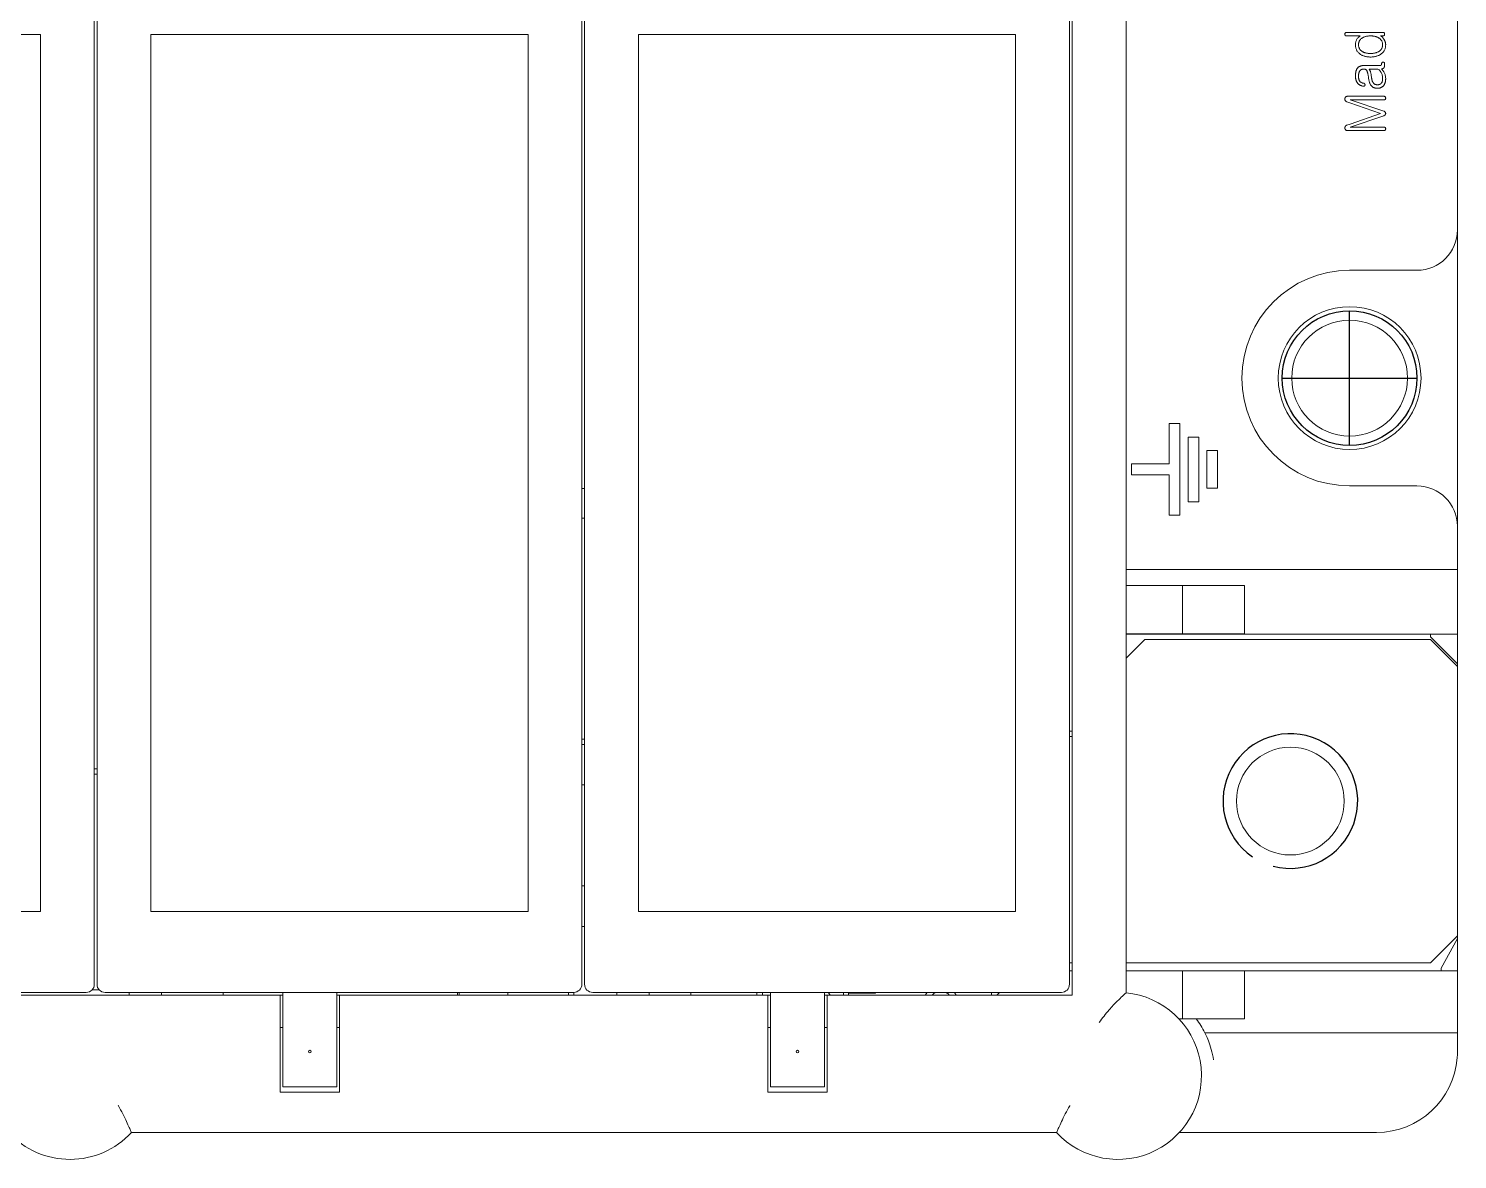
# Model space of a CAD drawing. Header units: millimetres. Extents: x 60229 to 91621, y 21923 to 36546.
# Drawn here: x 69907.7 to 69960.7, y 30002.1 to 30044.1 of the extents above; entities that cross this region are included whole.
import ezdxf

# ---------------------------------------------------------------- set-up
doc = ezdxf.new("R2010")
doc.units = ezdxf.units.MM

# ---------------------------------------------------------------- blocks, each defined once
blk = doc.blocks.new('PS2-40S3P40G-DM')
at = {"color": 7, "linetype": 'Continuous', "lineweight": 0}
for p, q in [((108.155, 43.592), (108.155, 24.092)), ((93.855, 41.492), (93.855, -4.308)), ((95.855, 41.407), (95.855, -4.222)), ((57.555, 40.392), (57.555, -3.208)), ((57.655, -3.208), (57.655, 40.392)), ((75.655, 40.392), (75.655, -3.208)), ((75.755, -3.208), (75.755, 40.392)), ((93.755, 40.392), (93.755, -3.208)), ((55.555, 31.342), (41.555, 31.342)), ((55.555, -1.208), (55.555, 31.342)), ((73.655, 31.342), (59.655, 31.342)), ((59.655, 31.342), (59.655, -1.208)), ((73.655, -1.208), (73.655, 31.342)), ((91.755, 31.342), (77.755, 31.342)), ((77.755, 31.342), (77.755, -1.208)), ((91.755, -1.208), (91.755, 31.342)), ((105.393, 31.424), (104.043, 31.424)), ((104.04, 31.293), (104.551, 31.293)), ((105.307, 31.293), (105.392, 31.293)), ((105.274, 30.191), (104.661, 30.191)), ((104.879, 30.06), (105.208, 30.06)), ((104.051, 28.848), (104.167, 28.807)), ((105.43, 29.05), (104.073, 29.05)), ((104.167, 28.807), (105.306, 28.413)), ((105.42, 28.502), (104.178, 28.919)), ((104.178, 28.919), (105.43, 28.919)), ((105.306, 28.413), (104.173, 28.022)), ((104.178, 27.91), (105.42, 28.327)), ((104.173, 28.022), (104.047, 27.978)), ((104.075, 27.779), (105.43, 27.779)), ((105.43, 27.91), (104.178, 27.91)), ((108.155, 24.092), (108.155, 13.092)), ((106.655, 22.592), (104.155, 22.592)), ((97.855, 16.904), (97.455, 16.904)), ((97.455, 16.904), (97.455, 15.404)), ((97.855, 13.504), (97.855, 16.904)), ((98.555, 16.404), (98.155, 16.404)), ((98.155, 16.404), (98.155, 14.004)), ((98.555, 14.004), (98.555, 16.404)), ((97.455, 15.404), (96.055, 15.404)), ((96.055, 15.404), (96.055, 15.004)), ((99.255, 15.904), (98.855, 15.904)), ((98.855, 15.904), (98.855, 14.504)), ((99.255, 14.504), (99.255, 15.904)), ((96.055, 15.004), (97.455, 15.004)), ((97.455, 15.004), (97.455, 13.504)), ((75.755, 14.492), (75.655, 14.492)), ((98.855, 14.504), (99.255, 14.504)), ((104.155, 14.592), (106.655, 14.592)), ((98.155, 14.004), (98.555, 14.004)), ((75.655, 13.392), (75.755, 13.392)), ((97.455, 13.504), (97.855, 13.504)), ((108.155, 13.092), (108.155, 12.492)), ((107.155, 11.492), (95.855, 11.492)), ((107.155, 11.492), (108.155, 11.492)), ((108.155, 11.492), (108.155, 9.092)), ((95.855, 10.896), (97.955, 10.896)), ((97.955, 10.896), (97.955, 9.096)), ((97.955, 10.896), (98.155, 10.896)), ((98.155, 10.896), (99.255, 10.896)), ((99.255, 10.896), (100.255, 10.896)), ((100.255, 10.896), (100.255, 9.096)), ((97.955, 9.096), (95.855, 9.096)), ((107.155, 9.092), (95.855, 9.092)), ((98.155, 9.096), (97.955, 9.096)), ((99.255, 9.096), (98.155, 9.096)), ((100.255, 9.096), (99.255, 9.096)), ((108.155, 9.092), (107.155, 9.092)), ((107.155, 9.092), (107.155, 8.992)), ((108.155, 7.992), (108.155, 9.092)), ((96.555, 8.892), (95.855, 8.192)), ((107.155, 8.892), (96.555, 8.892)), ((107.155, 8.992), (108.155, 7.992)), ((108.155, 7.892), (107.155, 8.892)), ((108.155, 7.892), (108.155, 7.992)), ((108.155, -2.108), (108.155, 7.892)), ((93.855, 5.492), (93.755, 5.492)), ((75.755, 5.192), (75.655, 5.192)), ((75.655, 4.992), (75.755, 4.992)), ((93.755, 5.292), (93.855, 5.292)), ((57.655, 4.092), (57.555, 4.092)), ((57.555, 3.892), (57.655, 3.892)), ((75.755, 3.492), (75.655, 3.492)), ((75.655, -0.258), (75.755, -0.258)), ((41.555, -1.208), (55.555, -1.208)), ((59.655, -1.208), (73.655, -1.208)), ((77.755, -1.208), (91.755, -1.208)), ((75.655, -1.758), (75.755, -1.758)), ((107.155, -3.108), (108.155, -2.108)), ((108.155, -2.208), (108.155, -2.108)), ((107.555, -3.308), (108.155, -2.208)), ((108.155, -3.408), (108.155, -2.208)), ((93.855, -3.108), (93.755, -3.108)), ((95.855, -3.108), (107.155, -3.108)), ((57.555, -3.208), (57.555, -3.908)), ((57.655, -3.908), (57.655, -3.208)), ((75.655, -3.208), (75.655, -3.908)), ((75.755, -3.908), (75.755, -3.208)), ((93.755, -3.208), (93.755, -3.908)), ((93.755, -3.408), (93.855, -3.408)), ((95.855, -3.404), (97.955, -3.404)), ((97.955, -3.404), (97.955, -5.184)), ((97.955, -3.404), (98.155, -3.404)), ((98.155, -3.404), (99.255, -3.404)), ((99.255, -3.404), (100.255, -3.404)), ((100.255, -3.404), (100.255, -5.184)), ((100.255, -3.408), (107.155, -3.408)), ((107.155, -3.408), (108.155, -3.408)), ((107.555, -3.408), (107.555, -3.308)), ((108.155, -3.408), (108.155, -5.708)), ((57.255, -4.208), (39.855, -4.208)), ((57.732, -4.108), (57.479, -4.108)), ((75.355, -4.208), (57.955, -4.208)), ((58.855, -4.308), (58.855, -4.208)), ((60.055, -4.308), (60.055, -4.208)), ((62.335, -4.308), (62.335, -4.208)), ((64.555, -7.708), (64.555, -4.208)), ((66.555, -7.708), (66.555, -4.208)), ((71.035, -4.308), (71.035, -4.208)), ((71.105, -4.208), (71.105, -4.308)), ((72.905, -4.208), (72.905, -4.308)), ((75.155, -4.208), (75.155, -4.308)), ((75.355, -4.308), (75.355, -4.208)), ((93.455, -4.208), (76.055, -4.208)), ((76.955, -4.208), (76.955, -4.308)), ((78.155, -4.308), (78.155, -4.208)), ((79.705, -4.308), (79.705, -4.208)), ((82.155, -4.208), (82.155, -4.308)), ((82.355, -4.208), (82.355, -4.308)), ((82.655, -7.708), (82.655, -4.208)), ((84.655, -7.708), (84.655, -4.208)), ((85.364, -4.308), (85.364, -4.208)), ((85.554, -4.233), (85.554, -4.308)), ((86.558, -4.233), (85.554, -4.233)), ((86.558, -4.208), (86.558, -4.233)), ((88.402, -4.308), (88.476, -4.208)), ((89.492, -4.208), (89.55, -4.308)), ((90.855, -4.308), (90.855, -4.208)), ((91.155, -4.208), (91.055, -4.308)), ((64.455, -4.308), (48.555, -4.308)), ((64.455, -7.908), (64.455, -4.308)), ((64.455, -4.308), (64.555, -4.308)), ((66.555, -4.308), (66.655, -4.308)), ((66.655, -4.308), (66.655, -7.908)), ((82.555, -4.308), (66.655, -4.308)), ((82.555, -7.908), (82.555, -4.308)), ((82.555, -4.308), (82.655, -4.308)), ((84.655, -4.308), (84.755, -4.308)), ((93.855, -4.308), (84.755, -4.308)), ((84.755, -4.308), (84.755, -7.908)), ((97.955, -5.184), (97.814, -5.184)), ((98.155, -5.184), (97.955, -5.184)), ((99.255, -5.184), (98.155, -5.184)), ((100.255, -5.184), (99.255, -5.184)), ((64.455, -5.508), (64.555, -5.508)), ((66.555, -5.508), (66.655, -5.508)), ((82.555, -5.508), (82.655, -5.508)), ((84.655, -5.508), (84.755, -5.508)), ((98.78, -5.708), (107.155, -5.708)), ((108.155, -5.708), (107.155, -5.708)), ((66.655, -7.908), (64.455, -7.908)), ((66.555, -7.708), (64.555, -7.708)), ((84.755, -7.908), (82.555, -7.908)), ((84.655, -7.708), (82.655, -7.708)), ((93.275, -9.408), (58.936, -9.408)), ((105.155, -9.408), (97.836, -9.408))]:
    blk.add_line(p, q, dxfattribs=at)
at = {"color": 1, "lineweight": -3}
for p, q in [((104.155, 16.092), (104.155, 21.092)), ((101.655, 18.592), (106.655, 18.592))]:
    blk.add_line(p, q, dxfattribs=at)
at = {"color": 7, "linetype": 'Continuous', "lineweight": 0}
for centre, radius in [((104.155, 18.592), 2.65), ((104.155, 18.592), 2.15), ((101.955, 2.892), 2), ((65.555, -6.408), 0.05), ((83.655, -6.408), 0.05)]:
    blk.add_circle(centre, radius, dxfattribs=at)
at = {"color": 1, "lineweight": -3}
blk.add_circle((104.155, 18.592), 2.5, dxfattribs=at)
at = {"color": 7, "linetype": 'Continuous', "lineweight": 0}
for centre, radius, start, end in [((106.655, 24.092), 1.5, 270, 0), ((104.155, 18.592), 4, 90, 270), ((106.655, 13.092), 1.5, 0, 90), ((57.255, -3.908), 0.3, 270, 0), ((57.955, -3.908), 0.3, 180, 270), ((75.355, -3.908), 0.3, 270, 0), ((76.055, -3.908), 0.3, 180, 270), ((95.555, -7.308), 3.1, 222.6423, 84.4466), ((93.455, -3.908), 0.3, 270, 0), ((95.555, -7.308), 3.6, 26.3878, 36.148), ((105.155, -6.408), 3, 270, 355.6988), ((109.144, -6.708), 1, 171.1935, 175.8175), ((56.655, -7.308), 3.1, 222.6423, 317.3577)]:
    blk.add_arc(centre, radius, start, end, dxfattribs=at)
at = {"color": 4, "lineweight": -3}
blk.add_arc((101.955, 2.892), 2.5, 255.084, 235.6901, dxfattribs=at)
at = {"color": 7, "linetype": 'Continuous', "lineweight": 0}
for points, knots in [([(103.994, 31.403), (103.99, 31.397), (103.98, 31.383), (103.979, 31.367), (103.979, 31.359)], [0, 0, 0, 0, 0.492662, 1, 1, 1, 1]), ([(103.994, 31.403), (103.99, 31.397), (103.98, 31.383), (103.979, 31.367), (103.979, 31.359)], [0, 0, 0, 0, 0.492662, 1, 1, 1, 1]), ([(103.979, 31.359), (103.979, 31.35), (103.98, 31.334), (103.989, 31.319), (103.992, 31.312)], [0, 0, 0, 0, 0.523134, 1, 1, 1, 1]), ([(103.979, 31.359), (103.979, 31.35), (103.98, 31.334), (103.989, 31.319), (103.992, 31.312)], [0, 0, 0, 0, 0.523134, 1, 1, 1, 1]), ([(103.992, 31.312), (103.996, 31.31), (104.002, 31.304), (104.013, 31.298), (104.026, 31.294), (104.035, 31.294), (104.04, 31.293)], [0, 0, 0, 0, 0.242398, 0.485571, 0.730224, 1, 1, 1, 1]), ([(103.992, 31.312), (103.996, 31.31), (104.002, 31.304), (104.013, 31.298), (104.026, 31.294), (104.035, 31.294), (104.04, 31.293)], [0, 0, 0, 0, 0.242398, 0.485571, 0.730224, 1, 1, 1, 1]), ([(104.043, 31.424), (104.038, 31.424), (104.028, 31.424), (104.015, 31.419), (104.003, 31.413), (103.997, 31.407), (103.994, 31.403)], [0, 0, 0, 0, 0.2720015, 0.5175079, 0.7555899, 1, 1, 1, 1]), ([(104.043, 31.424), (104.038, 31.424), (104.028, 31.424), (104.015, 31.419), (104.003, 31.413), (103.997, 31.407), (103.994, 31.403)], [0, 0, 0, 0, 0.2720015, 0.5175079, 0.7555899, 1, 1, 1, 1]), ([(105.392, 31.293), (105.397, 31.294), (105.405, 31.294), (105.418, 31.298), (105.428, 31.304), (105.435, 31.31), (105.438, 31.312)], [0, 0, 0, 0, 0.261363, 0.50851, 0.749624, 1, 1, 1, 1]), ([(105.392, 31.293), (105.397, 31.294), (105.405, 31.294), (105.418, 31.298), (105.428, 31.304), (105.435, 31.31), (105.438, 31.312)], [0, 0, 0, 0, 0.261363, 0.50851, 0.749624, 1, 1, 1, 1]), ([(105.442, 31.401), (105.439, 31.404), (105.433, 31.411), (105.421, 31.418), (105.408, 31.422), (105.398, 31.424), (105.393, 31.424)], [0, 0, 0, 0, 0.243237, 0.481061, 0.732059, 1, 1, 1, 1]), ([(105.442, 31.401), (105.439, 31.404), (105.433, 31.411), (105.421, 31.418), (105.408, 31.422), (105.398, 31.424), (105.393, 31.424)], [0, 0, 0, 0, 0.243237, 0.481061, 0.732059, 1, 1, 1, 1]), ([(105.438, 31.312), (105.442, 31.319), (105.452, 31.333), (105.454, 31.349), (105.455, 31.357)], [0, 0, 0, 0, 0.497869, 1, 1, 1, 1]), ([(105.438, 31.312), (105.442, 31.319), (105.452, 31.333), (105.454, 31.349), (105.455, 31.357)], [0, 0, 0, 0, 0.497869, 1, 1, 1, 1]), ([(105.455, 31.357), (105.455, 31.361), (105.455, 31.37), (105.452, 31.381), (105.448, 31.392), (105.444, 31.398), (105.442, 31.401)], [0, 0, 0, 0, 0.278103, 0.530925, 0.76911, 1, 1, 1, 1]), ([(105.455, 31.357), (105.455, 31.361), (105.455, 31.37), (105.452, 31.381), (105.448, 31.392), (105.444, 31.398), (105.442, 31.401)], [0, 0, 0, 0, 0.278103, 0.530925, 0.76911, 1, 1, 1, 1]), ([(104.415, 31.151), (104.408, 31.138), (104.394, 31.109), (104.381, 31.063), (104.373, 31.013), (104.372, 30.979), (104.371, 30.961)], [0, 0, 0, 0, 0.234268, 0.477274, 0.731283, 1, 1, 1, 1]), ([(104.415, 31.151), (104.408, 31.138), (104.394, 31.109), (104.381, 31.063), (104.373, 31.013), (104.372, 30.979), (104.371, 30.961)], [0, 0, 0, 0, 0.234268, 0.477274, 0.731283, 1, 1, 1, 1]), ([(104.371, 30.961), (104.372, 30.943), (104.373, 30.908), (104.381, 30.857), (104.394, 30.809), (104.414, 30.765), (104.438, 30.723), (104.468, 30.684), (104.504, 30.649), (104.531, 30.628), (104.545, 30.618)], [0, 0, 0, 0, 0.134189, 0.261845, 0.385215, 0.505633, 0.625811, 0.746748, 0.870881, 1, 1, 1, 1]), ([(104.371, 30.961), (104.372, 30.943), (104.373, 30.908), (104.381, 30.857), (104.394, 30.809), (104.414, 30.765), (104.438, 30.723), (104.468, 30.684), (104.504, 30.649), (104.531, 30.628), (104.545, 30.618)], [0, 0, 0, 0, 0.134189, 0.261845, 0.385215, 0.505633, 0.625811, 0.746748, 0.870881, 1, 1, 1, 1]), ([(104.551, 31.293), (104.536, 31.283), (104.508, 31.264), (104.47, 31.229), (104.439, 31.192), (104.423, 31.165), (104.415, 31.151)], [0, 0, 0, 0, 0.2684, 0.521185, 0.7643, 1, 1, 1, 1]), ([(104.551, 31.293), (104.536, 31.283), (104.508, 31.264), (104.47, 31.229), (104.439, 31.192), (104.423, 31.165), (104.415, 31.151)], [0, 0, 0, 0, 0.2684, 0.521185, 0.7643, 1, 1, 1, 1]), ([(104.483, 30.966), (104.484, 30.979), (104.484, 31.004), (104.491, 31.041), (104.502, 31.076), (104.517, 31.108), (104.537, 31.138), (104.561, 31.166), (104.59, 31.192), (104.611, 31.206), (104.622, 31.214)], [0, 0, 0, 0, 0.12989, 0.254781, 0.375362, 0.49492, 0.614838, 0.737514, 0.865551, 1, 1, 1, 1]), ([(104.483, 30.966), (104.484, 30.979), (104.484, 31.004), (104.491, 31.041), (104.502, 31.076), (104.517, 31.108), (104.537, 31.138), (104.561, 31.166), (104.59, 31.192), (104.611, 31.206), (104.622, 31.214)], [0, 0, 0, 0, 0.12989, 0.254781, 0.375362, 0.49492, 0.614838, 0.737514, 0.865551, 1, 1, 1, 1]), ([(104.622, 30.717), (104.611, 30.724), (104.59, 30.739), (104.561, 30.765), (104.537, 30.793), (104.517, 30.823), (104.502, 30.856), (104.491, 30.891), (104.484, 30.928), (104.484, 30.953), (104.483, 30.966)], [0, 0, 0, 0, 0.133616, 0.261513, 0.383429, 0.503421, 0.623122, 0.743887, 0.868965, 1, 1, 1, 1]), ([(104.622, 30.717), (104.611, 30.724), (104.59, 30.739), (104.561, 30.765), (104.537, 30.793), (104.517, 30.823), (104.502, 30.856), (104.491, 30.891), (104.484, 30.928), (104.484, 30.953), (104.483, 30.966)], [0, 0, 0, 0, 0.133616, 0.261513, 0.383429, 0.503421, 0.623122, 0.743887, 0.868965, 1, 1, 1, 1]), ([(104.622, 31.214), (104.633, 31.22), (104.654, 31.233), (104.688, 31.249), (104.724, 31.263), (104.762, 31.274), (104.802, 31.283), (104.844, 31.289), (104.888, 31.293), (104.918, 31.293), (104.933, 31.293)], [0, 0, 0, 0, 0.11353, 0.228837, 0.346265, 0.467914, 0.593003, 0.723708, 0.85894, 1, 1, 1, 1]), ([(104.622, 31.214), (104.633, 31.22), (104.654, 31.233), (104.688, 31.249), (104.724, 31.263), (104.762, 31.274), (104.802, 31.283), (104.844, 31.289), (104.888, 31.293), (104.918, 31.293), (104.933, 31.293)], [0, 0, 0, 0, 0.11353, 0.228837, 0.346265, 0.467914, 0.593003, 0.723708, 0.85894, 1, 1, 1, 1]), ([(104.933, 31.293), (104.948, 31.293), (104.978, 31.293), (105.022, 31.289), (105.063, 31.283), (105.103, 31.274), (105.141, 31.263), (105.176, 31.249), (105.21, 31.233), (105.231, 31.22), (105.242, 31.214)], [0, 0, 0, 0, 0.140904, 0.275952, 0.405563, 0.531314, 0.651875, 0.770767, 0.885869, 1, 1, 1, 1]), ([(104.933, 31.293), (104.948, 31.293), (104.978, 31.293), (105.022, 31.289), (105.063, 31.283), (105.103, 31.274), (105.141, 31.263), (105.176, 31.249), (105.21, 31.233), (105.231, 31.22), (105.242, 31.214)], [0, 0, 0, 0, 0.140904, 0.275952, 0.405563, 0.531314, 0.651875, 0.770767, 0.885869, 1, 1, 1, 1]), ([(105.242, 31.214), (105.253, 31.206), (105.274, 31.192), (105.303, 31.166), (105.327, 31.138), (105.347, 31.108), (105.362, 31.076), (105.373, 31.041), (105.38, 31.004), (105.38, 30.979), (105.381, 30.966)], [0, 0, 0, 0, 0.134449, 0.262486, 0.385162, 0.50508, 0.624638, 0.745219, 0.87011, 1, 1, 1, 1]), ([(105.242, 31.214), (105.253, 31.206), (105.274, 31.192), (105.303, 31.166), (105.327, 31.138), (105.347, 31.108), (105.362, 31.076), (105.373, 31.041), (105.38, 31.004), (105.38, 30.979), (105.381, 30.966)], [0, 0, 0, 0, 0.134449, 0.262486, 0.385162, 0.50508, 0.624638, 0.745219, 0.87011, 1, 1, 1, 1]), ([(105.381, 30.966), (105.38, 30.953), (105.38, 30.928), (105.373, 30.891), (105.362, 30.856), (105.347, 30.823), (105.327, 30.793), (105.303, 30.765), (105.274, 30.739), (105.253, 30.724), (105.242, 30.717)], [0, 0, 0, 0, 0.131035, 0.256113, 0.376878, 0.496579, 0.616571, 0.738487, 0.866384, 1, 1, 1, 1]), ([(105.381, 30.966), (105.38, 30.953), (105.38, 30.928), (105.373, 30.891), (105.362, 30.856), (105.347, 30.823), (105.327, 30.793), (105.303, 30.765), (105.274, 30.739), (105.253, 30.724), (105.242, 30.717)], [0, 0, 0, 0, 0.131035, 0.256113, 0.376878, 0.496579, 0.616571, 0.738487, 0.866384, 1, 1, 1, 1]), ([(105.424, 31.17), (105.416, 31.183), (105.4, 31.208), (105.372, 31.242), (105.342, 31.271), (105.319, 31.286), (105.307, 31.293)], [0, 0, 0, 0, 0.266192, 0.518306, 0.761175, 1, 1, 1, 1]), ([(105.424, 31.17), (105.416, 31.183), (105.4, 31.208), (105.372, 31.242), (105.342, 31.271), (105.319, 31.286), (105.307, 31.293)], [0, 0, 0, 0, 0.266192, 0.518306, 0.761175, 1, 1, 1, 1]), ([(105.318, 30.618), (105.332, 30.628), (105.359, 30.649), (105.395, 30.684), (105.425, 30.723), (105.45, 30.765), (105.47, 30.809), (105.483, 30.857), (105.492, 30.908), (105.492, 30.943), (105.493, 30.961)], [0, 0, 0, 0, 0.12986, 0.254635, 0.375644, 0.495449, 0.615781, 0.738967, 0.866227, 1, 1, 1, 1]), ([(105.318, 30.618), (105.332, 30.628), (105.359, 30.649), (105.395, 30.684), (105.425, 30.723), (105.45, 30.765), (105.47, 30.809), (105.483, 30.857), (105.492, 30.908), (105.492, 30.943), (105.493, 30.961)], [0, 0, 0, 0, 0.12986, 0.254635, 0.375644, 0.495449, 0.615781, 0.738967, 0.866227, 1, 1, 1, 1]), ([(105.493, 30.961), (105.493, 30.971), (105.492, 30.99), (105.489, 31.017), (105.484, 31.045), (105.476, 31.071), (105.466, 31.097), (105.454, 31.122), (105.44, 31.147), (105.429, 31.163), (105.424, 31.17)], [0, 0, 0, 0, 0.126595, 0.252598, 0.37484, 0.498251, 0.620806, 0.74622, 0.871247, 1, 1, 1, 1]), ([(105.493, 30.961), (105.493, 30.971), (105.492, 30.99), (105.489, 31.017), (105.484, 31.045), (105.476, 31.071), (105.466, 31.097), (105.454, 31.122), (105.44, 31.147), (105.429, 31.163), (105.424, 31.17)], [0, 0, 0, 0, 0.126595, 0.252598, 0.37484, 0.498251, 0.620806, 0.74622, 0.871247, 1, 1, 1, 1]), ([(104.545, 30.618), (104.558, 30.609), (104.584, 30.591), (104.626, 30.569), (104.671, 30.55), (104.718, 30.535), (104.768, 30.523), (104.821, 30.514), (104.876, 30.509), (104.913, 30.509), (104.932, 30.508)], [0, 0, 0, 0, 0.115584, 0.231766, 0.350381, 0.471104, 0.595884, 0.725388, 0.860081, 1, 1, 1, 1]), ([(104.545, 30.618), (104.558, 30.609), (104.584, 30.591), (104.626, 30.569), (104.671, 30.55), (104.718, 30.535), (104.768, 30.523), (104.821, 30.514), (104.876, 30.509), (104.913, 30.509), (104.932, 30.508)], [0, 0, 0, 0, 0.115584, 0.231766, 0.350381, 0.471104, 0.595884, 0.725388, 0.860081, 1, 1, 1, 1]), ([(104.933, 30.639), (104.918, 30.639), (104.888, 30.64), (104.844, 30.644), (104.802, 30.649), (104.762, 30.658), (104.724, 30.669), (104.688, 30.682), (104.654, 30.698), (104.633, 30.71), (104.622, 30.717)], [0, 0, 0, 0, 0.141375, 0.276909, 0.407781, 0.532959, 0.65488, 0.771935, 0.887117, 1, 1, 1, 1]), ([(104.933, 30.639), (104.918, 30.639), (104.888, 30.64), (104.844, 30.644), (104.802, 30.649), (104.762, 30.658), (104.724, 30.669), (104.688, 30.682), (104.654, 30.698), (104.633, 30.71), (104.622, 30.717)], [0, 0, 0, 0, 0.141375, 0.276909, 0.407781, 0.532959, 0.65488, 0.771935, 0.887117, 1, 1, 1, 1]), ([(104.932, 30.508), (104.951, 30.509), (104.988, 30.509), (105.043, 30.514), (105.095, 30.523), (105.144, 30.535), (105.192, 30.55), (105.236, 30.569), (105.279, 30.591), (105.305, 30.609), (105.318, 30.618)], [0, 0, 0, 0, 0.13988, 0.273797, 0.402514, 0.527898, 0.648523, 0.767713, 0.884457, 1, 1, 1, 1]), ([(104.932, 30.508), (104.951, 30.509), (104.988, 30.509), (105.043, 30.514), (105.095, 30.523), (105.144, 30.535), (105.192, 30.55), (105.236, 30.569), (105.279, 30.591), (105.305, 30.609), (105.318, 30.618)], [0, 0, 0, 0, 0.13988, 0.273797, 0.402514, 0.527898, 0.648523, 0.767713, 0.884457, 1, 1, 1, 1]), ([(105.242, 30.717), (105.231, 30.71), (105.21, 30.698), (105.176, 30.682), (105.14, 30.669), (105.103, 30.658), (105.063, 30.649), (105.021, 30.644), (104.978, 30.64), (104.948, 30.639), (104.933, 30.639)], [0, 0, 0, 0, 0.1134818, 0.2284548, 0.3469807, 0.4678127, 0.5936546, 0.7234277, 0.8587794, 1, 1, 1, 1]), ([(105.242, 30.717), (105.231, 30.71), (105.21, 30.698), (105.176, 30.682), (105.14, 30.669), (105.103, 30.658), (105.063, 30.649), (105.021, 30.644), (104.978, 30.64), (104.948, 30.639), (104.933, 30.639)], [0, 0, 0, 0, 0.1134818, 0.2284548, 0.3469807, 0.4678127, 0.5936546, 0.7234277, 0.8587794, 1, 1, 1, 1]), ([(105.343, 30.264), (105.343, 30.258), (105.343, 30.247), (105.339, 30.232), (105.333, 30.219), (105.327, 30.212), (105.324, 30.208)], [0, 0, 0, 0, 0.283153, 0.533587, 0.77104, 1, 1, 1, 1]), ([(105.343, 30.264), (105.343, 30.258), (105.343, 30.247), (105.339, 30.232), (105.333, 30.219), (105.327, 30.212), (105.324, 30.208)], [0, 0, 0, 0, 0.283153, 0.533587, 0.77104, 1, 1, 1, 1]), ([(105.359, 30.303), (105.357, 30.3), (105.352, 30.295), (105.347, 30.285), (105.344, 30.275), (105.343, 30.267), (105.343, 30.264)], [0, 0, 0, 0, 0.251488, 0.493571, 0.738677, 1, 1, 1, 1]), ([(105.359, 30.303), (105.357, 30.3), (105.352, 30.295), (105.347, 30.285), (105.344, 30.275), (105.343, 30.267), (105.343, 30.264)], [0, 0, 0, 0, 0.251488, 0.493571, 0.738677, 1, 1, 1, 1]), ([(105.399, 30.319), (105.392, 30.318), (105.377, 30.316), (105.365, 30.307), (105.359, 30.303)], [0, 0, 0, 0, 0.515766, 1, 1, 1, 1]), ([(105.399, 30.319), (105.392, 30.318), (105.377, 30.316), (105.365, 30.307), (105.359, 30.303)], [0, 0, 0, 0, 0.515766, 1, 1, 1, 1]), ([(105.437, 30.305), (105.432, 30.309), (105.42, 30.317), (105.406, 30.318), (105.399, 30.319)], [0, 0, 0, 0, 0.494452, 1, 1, 1, 1]), ([(105.437, 30.305), (105.432, 30.309), (105.42, 30.317), (105.406, 30.318), (105.399, 30.319)], [0, 0, 0, 0, 0.494452, 1, 1, 1, 1]), ([(105.428, 30.107), (105.43, 30.111), (105.435, 30.119), (105.44, 30.133), (105.445, 30.149), (105.449, 30.168), (105.452, 30.188), (105.454, 30.211), (105.456, 30.235), (105.455, 30.253), (105.455, 30.262)], [0, 0, 0, 0, 0.084026, 0.179045, 0.284476, 0.401467, 0.531618, 0.67393, 0.830653, 1, 1, 1, 1]), ([(105.428, 30.107), (105.43, 30.111), (105.435, 30.119), (105.44, 30.133), (105.445, 30.149), (105.449, 30.168), (105.452, 30.188), (105.454, 30.211), (105.456, 30.235), (105.455, 30.253), (105.455, 30.262)], [0, 0, 0, 0, 0.084026, 0.179045, 0.284476, 0.401467, 0.531618, 0.67393, 0.830653, 1, 1, 1, 1]), ([(105.455, 30.262), (105.455, 30.266), (105.455, 30.274), (105.452, 30.286), (105.446, 30.297), (105.44, 30.302), (105.437, 30.305)], [0, 0, 0, 0, 0.271386, 0.52059, 0.757548, 1, 1, 1, 1]), ([(105.455, 30.262), (105.455, 30.266), (105.455, 30.274), (105.452, 30.286), (105.446, 30.297), (105.44, 30.302), (105.437, 30.305)], [0, 0, 0, 0, 0.271386, 0.52059, 0.757548, 1, 1, 1, 1]), ([(104.435, 30.079), (104.43, 30.071), (104.419, 30.053), (104.407, 30.025), (104.395, 29.994), (104.387, 29.961), (104.38, 29.926), (104.375, 29.889), (104.372, 29.849), (104.371, 29.821), (104.371, 29.807)], [0, 0, 0, 0, 0.105084, 0.214189, 0.329557, 0.449351, 0.575786, 0.709193, 0.851192, 1, 1, 1, 1]), ([(104.435, 30.079), (104.43, 30.071), (104.419, 30.053), (104.407, 30.025), (104.395, 29.994), (104.387, 29.961), (104.38, 29.926), (104.375, 29.889), (104.372, 29.849), (104.371, 29.821), (104.371, 29.807)], [0, 0, 0, 0, 0.105084, 0.214189, 0.329557, 0.449351, 0.575786, 0.709193, 0.851192, 1, 1, 1, 1]), ([(104.371, 29.807), (104.372, 29.794), (104.372, 29.769), (104.375, 29.731), (104.381, 29.695), (104.388, 29.662), (104.398, 29.63), (104.411, 29.601), (104.425, 29.573), (104.436, 29.556), (104.442, 29.547)], [0, 0, 0, 0, 0.144156, 0.281281, 0.413068, 0.537871, 0.658722, 0.775474, 0.889566, 1, 1, 1, 1]), ([(104.371, 29.807), (104.372, 29.794), (104.372, 29.769), (104.375, 29.731), (104.381, 29.695), (104.388, 29.662), (104.398, 29.63), (104.411, 29.601), (104.425, 29.573), (104.436, 29.556), (104.442, 29.547)], [0, 0, 0, 0, 0.144156, 0.281281, 0.413068, 0.537871, 0.658722, 0.775474, 0.889566, 1, 1, 1, 1]), ([(104.661, 30.191), (104.649, 30.19), (104.625, 30.19), (104.59, 30.184), (104.558, 30.176), (104.528, 30.163), (104.501, 30.148), (104.476, 30.128), (104.454, 30.106), (104.441, 30.088), (104.435, 30.079)], [0, 0, 0, 0, 0.139792, 0.272072, 0.398427, 0.5182, 0.637377, 0.755763, 0.875659, 1, 1, 1, 1]), ([(104.661, 30.191), (104.649, 30.19), (104.625, 30.19), (104.59, 30.184), (104.558, 30.176), (104.528, 30.163), (104.501, 30.148), (104.476, 30.128), (104.454, 30.106), (104.441, 30.088), (104.435, 30.079)], [0, 0, 0, 0, 0.139792, 0.272072, 0.398427, 0.5182, 0.637377, 0.755763, 0.875659, 1, 1, 1, 1]), ([(104.483, 29.797), (104.484, 29.808), (104.484, 29.829), (104.486, 29.859), (104.49, 29.887), (104.496, 29.913), (104.503, 29.937), (104.512, 29.959), (104.522, 29.979), (104.53, 29.991), (104.534, 29.997)], [0, 0, 0, 0, 0.153314, 0.298639, 0.433611, 0.560701, 0.67974, 0.792283, 0.897599, 1, 1, 1, 1]), ([(104.483, 29.797), (104.484, 29.808), (104.484, 29.829), (104.486, 29.859), (104.49, 29.887), (104.496, 29.913), (104.503, 29.937), (104.512, 29.959), (104.522, 29.979), (104.53, 29.991), (104.534, 29.997)], [0, 0, 0, 0, 0.153314, 0.298639, 0.433611, 0.560701, 0.67974, 0.792283, 0.897599, 1, 1, 1, 1]), ([(104.539, 29.603), (104.534, 29.609), (104.525, 29.62), (104.514, 29.639), (104.505, 29.661), (104.497, 29.684), (104.491, 29.71), (104.487, 29.737), (104.484, 29.766), (104.484, 29.787), (104.483, 29.797)], [0, 0, 0, 0, 0.104343, 0.213026, 0.326025, 0.444384, 0.570941, 0.704491, 0.848246, 1, 1, 1, 1]), ([(104.539, 29.603), (104.534, 29.609), (104.525, 29.62), (104.514, 29.639), (104.505, 29.661), (104.497, 29.684), (104.491, 29.71), (104.487, 29.737), (104.484, 29.766), (104.484, 29.787), (104.483, 29.797)], [0, 0, 0, 0, 0.104343, 0.213026, 0.326025, 0.444384, 0.570941, 0.704491, 0.848246, 1, 1, 1, 1]), ([(104.534, 29.997), (104.539, 30.002), (104.547, 30.012), (104.561, 30.025), (104.578, 30.036), (104.595, 30.044), (104.614, 30.051), (104.635, 30.056), (104.656, 30.059), (104.671, 30.06), (104.679, 30.06)], [0, 0, 0, 0, 0.119977, 0.237436, 0.355664, 0.473717, 0.597299, 0.724045, 0.858997, 1, 1, 1, 1]), ([(104.534, 29.997), (104.539, 30.002), (104.547, 30.012), (104.561, 30.025), (104.578, 30.036), (104.595, 30.044), (104.614, 30.051), (104.635, 30.056), (104.656, 30.059), (104.671, 30.06), (104.679, 30.06)], [0, 0, 0, 0, 0.119977, 0.237436, 0.355664, 0.473717, 0.597299, 0.724045, 0.858997, 1, 1, 1, 1]), ([(104.679, 30.06), (104.686, 30.06), (104.699, 30.059), (104.718, 30.057), (104.735, 30.052), (104.75, 30.046), (104.764, 30.037), (104.776, 30.027), (104.787, 30.015), (104.792, 30.006), (104.795, 30.002)], [0, 0, 0, 0, 0.147826, 0.286159, 0.414939, 0.53579, 0.652887, 0.766892, 0.880655, 1, 1, 1, 1]), ([(104.679, 30.06), (104.686, 30.06), (104.699, 30.059), (104.718, 30.057), (104.735, 30.052), (104.75, 30.046), (104.764, 30.037), (104.776, 30.027), (104.787, 30.015), (104.792, 30.006), (104.795, 30.002)], [0, 0, 0, 0, 0.147826, 0.286159, 0.414939, 0.53579, 0.652887, 0.766892, 0.880655, 1, 1, 1, 1]), ([(104.795, 30.002), (104.798, 29.996), (104.804, 29.983), (104.812, 29.961), (104.82, 29.934), (104.827, 29.903), (104.835, 29.867), (104.843, 29.827), (104.85, 29.782), (104.855, 29.75), (104.857, 29.734)], [0, 0, 0, 0, 0.06911, 0.15482, 0.255269, 0.371024, 0.504285, 0.652891, 0.818165, 1, 1, 1, 1]), ([(104.795, 30.002), (104.798, 29.996), (104.804, 29.983), (104.812, 29.961), (104.82, 29.934), (104.827, 29.903), (104.835, 29.867), (104.843, 29.827), (104.85, 29.782), (104.855, 29.75), (104.857, 29.734)], [0, 0, 0, 0, 0.06911, 0.15482, 0.255269, 0.371024, 0.504285, 0.652891, 0.818165, 1, 1, 1, 1]), ([(104.857, 29.734), (104.86, 29.715), (104.865, 29.679), (104.876, 29.627), (104.889, 29.579), (104.904, 29.536), (104.921, 29.498), (104.941, 29.464), (104.963, 29.434), (104.98, 29.418), (104.989, 29.41)], [0, 0, 0, 0, 0.159668, 0.308404, 0.445956, 0.57275, 0.690629, 0.800634, 0.90339, 1, 1, 1, 1]), ([(104.857, 29.734), (104.86, 29.715), (104.865, 29.679), (104.876, 29.627), (104.889, 29.579), (104.904, 29.536), (104.921, 29.498), (104.941, 29.464), (104.963, 29.434), (104.98, 29.418), (104.989, 29.41)], [0, 0, 0, 0, 0.159668, 0.308404, 0.445956, 0.57275, 0.690629, 0.800634, 0.90339, 1, 1, 1, 1]), ([(104.924, 29.966), (104.921, 29.976), (104.914, 29.996), (104.903, 30.022), (104.891, 30.043), (104.883, 30.054), (104.879, 30.06)], [0, 0, 0, 0, 0.313771, 0.583425, 0.8105, 1, 1, 1, 1]), ([(104.924, 29.966), (104.921, 29.976), (104.914, 29.996), (104.903, 30.022), (104.891, 30.043), (104.883, 30.054), (104.879, 30.06)], [0, 0, 0, 0, 0.313771, 0.583425, 0.8105, 1, 1, 1, 1]), ([(104.969, 29.74), (104.966, 29.763), (104.96, 29.806), (104.949, 29.866), (104.938, 29.919), (104.928, 29.951), (104.924, 29.966)], [0, 0, 0, 0, 0.297701, 0.564739, 0.797463, 1, 1, 1, 1]), ([(104.969, 29.74), (104.966, 29.763), (104.96, 29.806), (104.949, 29.866), (104.938, 29.919), (104.928, 29.951), (104.924, 29.966)], [0, 0, 0, 0, 0.297701, 0.564739, 0.797463, 1, 1, 1, 1]), ([(105.042, 29.537), (105.038, 29.543), (105.029, 29.554), (105.017, 29.573), (105.007, 29.594), (104.997, 29.618), (104.988, 29.645), (104.981, 29.675), (104.974, 29.707), (104.971, 29.729), (104.969, 29.74)], [0, 0, 0, 0, 0.094075, 0.196719, 0.305432, 0.423491, 0.552737, 0.690742, 0.840572, 1, 1, 1, 1]), ([(105.042, 29.537), (105.038, 29.543), (105.029, 29.554), (105.017, 29.573), (105.007, 29.594), (104.997, 29.618), (104.988, 29.645), (104.981, 29.675), (104.974, 29.707), (104.971, 29.729), (104.969, 29.74)], [0, 0, 0, 0, 0.094075, 0.196719, 0.305432, 0.423491, 0.552737, 0.690742, 0.840572, 1, 1, 1, 1]), ([(105.208, 30.06), (105.221, 30.052), (105.246, 30.036), (105.279, 30.006), (105.308, 29.972), (105.323, 29.945), (105.331, 29.932)], [0, 0, 0, 0, 0.248901, 0.492998, 0.742365, 1, 1, 1, 1]), ([(105.208, 30.06), (105.221, 30.052), (105.246, 30.036), (105.279, 30.006), (105.308, 29.972), (105.323, 29.945), (105.331, 29.932)], [0, 0, 0, 0, 0.248901, 0.492998, 0.742365, 1, 1, 1, 1]), ([(105.324, 30.208), (105.321, 30.206), (105.315, 30.2), (105.303, 30.194), (105.289, 30.191), (105.279, 30.191), (105.274, 30.191)], [0, 0, 0, 0, 0.227562, 0.463904, 0.716331, 1, 1, 1, 1]), ([(105.324, 30.208), (105.321, 30.206), (105.315, 30.2), (105.303, 30.194), (105.289, 30.191), (105.279, 30.191), (105.274, 30.191)], [0, 0, 0, 0, 0.227562, 0.463904, 0.716331, 1, 1, 1, 1]), ([(105.331, 29.932), (105.339, 29.916), (105.355, 29.883), (105.369, 29.828), (105.379, 29.77), (105.38, 29.729), (105.381, 29.707)], [0, 0, 0, 0, 0.2313398, 0.4721104, 0.7267913, 1, 1, 1, 1]), ([(105.331, 29.932), (105.339, 29.916), (105.355, 29.883), (105.369, 29.828), (105.379, 29.77), (105.38, 29.729), (105.381, 29.707)], [0, 0, 0, 0, 0.2313398, 0.4721104, 0.7267913, 1, 1, 1, 1]), ([(105.381, 29.707), (105.381, 29.698), (105.38, 29.68), (105.378, 29.654), (105.374, 29.63), (105.369, 29.607), (105.362, 29.587), (105.353, 29.568), (105.343, 29.551), (105.335, 29.541), (105.331, 29.536)], [0, 0, 0, 0, 0.1539745, 0.2972272, 0.4319082, 0.5590507, 0.6776815, 0.7888644, 0.8960937, 1, 1, 1, 1]), ([(105.381, 29.707), (105.381, 29.698), (105.38, 29.68), (105.378, 29.654), (105.374, 29.63), (105.369, 29.607), (105.362, 29.587), (105.353, 29.568), (105.343, 29.551), (105.335, 29.541), (105.331, 29.536)], [0, 0, 0, 0, 0.1539745, 0.2972272, 0.4319082, 0.5590507, 0.6776815, 0.7888644, 0.8960937, 1, 1, 1, 1]), ([(105.341, 30.072), (105.351, 30.073), (105.369, 30.073), (105.393, 30.08), (105.414, 30.091), (105.423, 30.102), (105.428, 30.107)], [0, 0, 0, 0, 0.2932645, 0.5500784, 0.7782426, 1, 1, 1, 1]), ([(105.341, 30.072), (105.351, 30.073), (105.369, 30.073), (105.393, 30.08), (105.414, 30.091), (105.423, 30.102), (105.428, 30.107)], [0, 0, 0, 0, 0.2932645, 0.5500784, 0.7782426, 1, 1, 1, 1]), ([(105.432, 29.94), (105.426, 29.952), (105.415, 29.977), (105.393, 30.01), (105.369, 30.043), (105.351, 30.062), (105.341, 30.072)], [0, 0, 0, 0, 0.250089, 0.498935, 0.74804, 1, 1, 1, 1]), ([(105.432, 29.94), (105.426, 29.952), (105.415, 29.977), (105.393, 30.01), (105.369, 30.043), (105.351, 30.062), (105.341, 30.072)], [0, 0, 0, 0, 0.250089, 0.498935, 0.74804, 1, 1, 1, 1]), ([(105.411, 29.442), (105.417, 29.45), (105.431, 29.466), (105.447, 29.494), (105.461, 29.524), (105.473, 29.557), (105.482, 29.592), (105.488, 29.629), (105.492, 29.669), (105.493, 29.697), (105.493, 29.711)], [0, 0, 0, 0, 0.109258, 0.220868, 0.33667, 0.456459, 0.581055, 0.712915, 0.852731, 1, 1, 1, 1]), ([(105.411, 29.442), (105.417, 29.45), (105.431, 29.466), (105.447, 29.494), (105.461, 29.524), (105.473, 29.557), (105.482, 29.592), (105.488, 29.629), (105.492, 29.669), (105.493, 29.697), (105.493, 29.711)], [0, 0, 0, 0, 0.109258, 0.220868, 0.33667, 0.456459, 0.581055, 0.712915, 0.852731, 1, 1, 1, 1]), ([(105.493, 29.711), (105.492, 29.732), (105.491, 29.773), (105.479, 29.832), (105.46, 29.889), (105.441, 29.923), (105.432, 29.94)], [0, 0, 0, 0, 0.2608, 0.51106, 0.755733, 1, 1, 1, 1]), ([(105.493, 29.711), (105.492, 29.732), (105.491, 29.773), (105.479, 29.832), (105.46, 29.889), (105.441, 29.923), (105.432, 29.94)], [0, 0, 0, 0, 0.2608, 0.51106, 0.755733, 1, 1, 1, 1]), ([(104.442, 29.547), (104.448, 29.539), (104.461, 29.523), (104.483, 29.502), (104.507, 29.483), (104.534, 29.466), (104.562, 29.452), (104.594, 29.44), (104.627, 29.431), (104.65, 29.426), (104.662, 29.424)], [0, 0, 0, 0, 0.119364, 0.23734, 0.356176, 0.476261, 0.599768, 0.727478, 0.860949, 1, 1, 1, 1]), ([(104.442, 29.547), (104.448, 29.539), (104.461, 29.523), (104.483, 29.502), (104.507, 29.483), (104.534, 29.466), (104.562, 29.452), (104.594, 29.44), (104.627, 29.431), (104.65, 29.426), (104.662, 29.424)], [0, 0, 0, 0, 0.119364, 0.23734, 0.356176, 0.476261, 0.599768, 0.727478, 0.860949, 1, 1, 1, 1]), ([(104.679, 29.536), (104.664, 29.538), (104.636, 29.542), (104.598, 29.557), (104.564, 29.576), (104.547, 29.594), (104.539, 29.603)], [0, 0, 0, 0, 0.276911, 0.529623, 0.768269, 1, 1, 1, 1]), ([(104.679, 29.536), (104.664, 29.538), (104.636, 29.542), (104.598, 29.557), (104.564, 29.576), (104.547, 29.594), (104.539, 29.603)], [0, 0, 0, 0, 0.276911, 0.529623, 0.768269, 1, 1, 1, 1]), ([(104.662, 29.424), (104.666, 29.423), (104.675, 29.422), (104.687, 29.423), (104.699, 29.428), (104.704, 29.433), (104.707, 29.435)], [0, 0, 0, 0, 0.276309, 0.528248, 0.761138, 1, 1, 1, 1]), ([(104.662, 29.424), (104.666, 29.423), (104.675, 29.422), (104.687, 29.423), (104.699, 29.428), (104.704, 29.433), (104.707, 29.435)], [0, 0, 0, 0, 0.276309, 0.528248, 0.761138, 1, 1, 1, 1]), ([(104.715, 29.512), (104.713, 29.516), (104.709, 29.522), (104.7, 29.529), (104.69, 29.534), (104.682, 29.536), (104.679, 29.536)], [0, 0, 0, 0, 0.252733, 0.4954, 0.740453, 1, 1, 1, 1]), ([(104.715, 29.512), (104.713, 29.516), (104.709, 29.522), (104.7, 29.529), (104.69, 29.534), (104.682, 29.536), (104.679, 29.536)], [0, 0, 0, 0, 0.252733, 0.4954, 0.740453, 1, 1, 1, 1]), ([(104.707, 29.435), (104.712, 29.44), (104.722, 29.451), (104.725, 29.465), (104.726, 29.472)], [0, 0, 0, 0, 0.502707, 1, 1, 1, 1]), ([(104.707, 29.435), (104.712, 29.44), (104.722, 29.451), (104.725, 29.465), (104.726, 29.472)], [0, 0, 0, 0, 0.502707, 1, 1, 1, 1]), ([(104.726, 29.472), (104.727, 29.476), (104.727, 29.483), (104.725, 29.494), (104.721, 29.504), (104.717, 29.51), (104.715, 29.512)], [0, 0, 0, 0, 0.26615, 0.52195, 0.757663, 1, 1, 1, 1]), ([(104.726, 29.472), (104.727, 29.476), (104.727, 29.483), (104.725, 29.494), (104.721, 29.504), (104.717, 29.51), (104.715, 29.512)], [0, 0, 0, 0, 0.26615, 0.52195, 0.757663, 1, 1, 1, 1]), ([(104.989, 29.41), (104.995, 29.405), (105.007, 29.395), (105.028, 29.383), (105.05, 29.372), (105.074, 29.364), (105.1, 29.357), (105.128, 29.353), (105.158, 29.35), (105.178, 29.35), (105.189, 29.349)], [0, 0, 0, 0, 0.109563, 0.221363, 0.336534, 0.455202, 0.581095, 0.713034, 0.852033, 1, 1, 1, 1]), ([(104.989, 29.41), (104.995, 29.405), (105.007, 29.395), (105.028, 29.383), (105.05, 29.372), (105.074, 29.364), (105.1, 29.357), (105.128, 29.353), (105.158, 29.35), (105.178, 29.35), (105.189, 29.349)], [0, 0, 0, 0, 0.109563, 0.221363, 0.336534, 0.455202, 0.581095, 0.713034, 0.852033, 1, 1, 1, 1]), ([(105.191, 29.48), (105.183, 29.48), (105.167, 29.481), (105.145, 29.483), (105.124, 29.488), (105.104, 29.494), (105.087, 29.502), (105.07, 29.512), (105.055, 29.524), (105.047, 29.533), (105.042, 29.537)], [0, 0, 0, 0, 0.144472, 0.28265, 0.412373, 0.535822, 0.655454, 0.769777, 0.885302, 1, 1, 1, 1]), ([(105.191, 29.48), (105.183, 29.48), (105.167, 29.481), (105.145, 29.483), (105.124, 29.488), (105.104, 29.494), (105.087, 29.502), (105.07, 29.512), (105.055, 29.524), (105.047, 29.533), (105.042, 29.537)], [0, 0, 0, 0, 0.144472, 0.28265, 0.412373, 0.535822, 0.655454, 0.769777, 0.885302, 1, 1, 1, 1]), ([(105.189, 29.349), (105.2, 29.35), (105.223, 29.35), (105.256, 29.355), (105.287, 29.362), (105.316, 29.372), (105.343, 29.385), (105.368, 29.401), (105.39, 29.42), (105.404, 29.434), (105.411, 29.442)], [0, 0, 0, 0, 0.140154, 0.273124, 0.399866, 0.523428, 0.64237, 0.761505, 0.879324, 1, 1, 1, 1]), ([(105.189, 29.349), (105.2, 29.35), (105.223, 29.35), (105.256, 29.355), (105.287, 29.362), (105.316, 29.372), (105.343, 29.385), (105.368, 29.401), (105.39, 29.42), (105.404, 29.434), (105.411, 29.442)], [0, 0, 0, 0, 0.140154, 0.273124, 0.399866, 0.523428, 0.64237, 0.761505, 0.879324, 1, 1, 1, 1]), ([(105.331, 29.536), (105.327, 29.532), (105.319, 29.523), (105.305, 29.511), (105.289, 29.502), (105.273, 29.494), (105.254, 29.488), (105.234, 29.483), (105.213, 29.481), (105.198, 29.48), (105.191, 29.48)], [0, 0, 0, 0, 0.115097, 0.229293, 0.346034, 0.463966, 0.588137, 0.716516, 0.854046, 1, 1, 1, 1]), ([(105.331, 29.536), (105.327, 29.532), (105.319, 29.523), (105.305, 29.511), (105.289, 29.502), (105.273, 29.494), (105.254, 29.488), (105.234, 29.483), (105.213, 29.481), (105.198, 29.48), (105.191, 29.48)], [0, 0, 0, 0, 0.115097, 0.229293, 0.346034, 0.463966, 0.588137, 0.716516, 0.854046, 1, 1, 1, 1]), ([(103.979, 28.961), (103.978, 28.955), (103.978, 28.943), (103.98, 28.926), (103.984, 28.908), (103.99, 28.898), (103.992, 28.892)], [0, 0, 0, 0, 0.253899, 0.497081, 0.747291, 1, 1, 1, 1]), ([(103.979, 28.961), (103.978, 28.955), (103.978, 28.943), (103.98, 28.926), (103.984, 28.908), (103.99, 28.898), (103.992, 28.892)], [0, 0, 0, 0, 0.253899, 0.497081, 0.747291, 1, 1, 1, 1]), ([(104.004, 29.022), (104.001, 29.018), (103.993, 29.01), (103.986, 28.995), (103.98, 28.979), (103.979, 28.967), (103.979, 28.961)], [0, 0, 0, 0, 0.246402, 0.486824, 0.737646, 1, 1, 1, 1]), ([(104.004, 29.022), (104.001, 29.018), (103.993, 29.01), (103.986, 28.995), (103.98, 28.979), (103.979, 28.967), (103.979, 28.961)], [0, 0, 0, 0, 0.246402, 0.486824, 0.737646, 1, 1, 1, 1]), ([(103.992, 28.892), (103.996, 28.887), (104.004, 28.877), (104.018, 28.865), (104.033, 28.855), (104.045, 28.85), (104.051, 28.848)], [0, 0, 0, 0, 0.252534, 0.498119, 0.746746, 1, 1, 1, 1]), ([(103.992, 28.892), (103.996, 28.887), (104.004, 28.877), (104.018, 28.865), (104.033, 28.855), (104.045, 28.85), (104.051, 28.848)], [0, 0, 0, 0, 0.252534, 0.498119, 0.746746, 1, 1, 1, 1]), ([(104.073, 29.05), (104.066, 29.05), (104.053, 29.049), (104.034, 29.044), (104.018, 29.035), (104.009, 29.026), (104.004, 29.022)], [0, 0, 0, 0, 0.271076, 0.516689, 0.760201, 1, 1, 1, 1]), ([(104.073, 29.05), (104.066, 29.05), (104.053, 29.049), (104.034, 29.044), (104.018, 29.035), (104.009, 29.026), (104.004, 29.022)], [0, 0, 0, 0, 0.271076, 0.516689, 0.760201, 1, 1, 1, 1]), ([(105.477, 29.03), (105.474, 29.033), (105.468, 29.039), (105.456, 29.045), (105.444, 29.05), (105.434, 29.05), (105.43, 29.05)], [0, 0, 0, 0, 0.247992, 0.488492, 0.736182, 1, 1, 1, 1]), ([(105.477, 29.03), (105.474, 29.033), (105.468, 29.039), (105.456, 29.045), (105.444, 29.05), (105.434, 29.05), (105.43, 29.05)], [0, 0, 0, 0, 0.247992, 0.488492, 0.736182, 1, 1, 1, 1]), ([(105.43, 28.919), (105.434, 28.92), (105.444, 28.92), (105.457, 28.924), (105.468, 28.93), (105.474, 28.935), (105.477, 28.938)], [0, 0, 0, 0, 0.268919, 0.523549, 0.758372, 1, 1, 1, 1]), ([(105.43, 28.919), (105.434, 28.92), (105.444, 28.92), (105.457, 28.924), (105.468, 28.93), (105.474, 28.935), (105.477, 28.938)], [0, 0, 0, 0, 0.268919, 0.523549, 0.758372, 1, 1, 1, 1]), ([(105.493, 28.984), (105.493, 28.988), (105.492, 28.997), (105.489, 29.009), (105.484, 29.02), (105.48, 29.026), (105.477, 29.03)], [0, 0, 0, 0, 0.26586, 0.514637, 0.754669, 1, 1, 1, 1]), ([(105.493, 28.984), (105.493, 28.988), (105.492, 28.997), (105.489, 29.009), (105.484, 29.02), (105.48, 29.026), (105.477, 29.03)], [0, 0, 0, 0, 0.26586, 0.514637, 0.754669, 1, 1, 1, 1]), ([(105.477, 28.938), (105.48, 28.941), (105.484, 28.948), (105.489, 28.959), (105.492, 28.971), (105.493, 28.979), (105.493, 28.984)], [0, 0, 0, 0, 0.246782, 0.488235, 0.738483, 1, 1, 1, 1]), ([(105.477, 28.938), (105.48, 28.941), (105.484, 28.948), (105.489, 28.959), (105.492, 28.971), (105.493, 28.979), (105.493, 28.984)], [0, 0, 0, 0, 0.246782, 0.488235, 0.738483, 1, 1, 1, 1]), ([(105.493, 28.414), (105.493, 28.418), (105.492, 28.428), (105.489, 28.441), (105.483, 28.453), (105.475, 28.465), (105.464, 28.475), (105.452, 28.485), (105.437, 28.494), (105.426, 28.499), (105.42, 28.502)], [0, 0, 0, 0, 0.113306, 0.225177, 0.333723, 0.449647, 0.570255, 0.701932, 0.845294, 1, 1, 1, 1]), ([(105.493, 28.414), (105.493, 28.418), (105.492, 28.428), (105.489, 28.441), (105.483, 28.453), (105.475, 28.465), (105.464, 28.475), (105.452, 28.485), (105.437, 28.494), (105.426, 28.499), (105.42, 28.502)], [0, 0, 0, 0, 0.113306, 0.225177, 0.333723, 0.449647, 0.570255, 0.701932, 0.845294, 1, 1, 1, 1]), ([(105.42, 28.327), (105.426, 28.33), (105.437, 28.335), (105.452, 28.344), (105.465, 28.354), (105.475, 28.364), (105.483, 28.376), (105.488, 28.388), (105.492, 28.4), (105.493, 28.409), (105.493, 28.414)], [0, 0, 0, 0, 0.156657, 0.301827, 0.43367, 0.555798, 0.669185, 0.7791, 0.887689, 1, 1, 1, 1]), ([(105.42, 28.327), (105.426, 28.33), (105.437, 28.335), (105.452, 28.344), (105.465, 28.354), (105.475, 28.364), (105.483, 28.376), (105.488, 28.388), (105.492, 28.4), (105.493, 28.409), (105.493, 28.414)], [0, 0, 0, 0, 0.156657, 0.301827, 0.43367, 0.555798, 0.669185, 0.7791, 0.887689, 1, 1, 1, 1]), ([(103.995, 27.935), (103.992, 27.929), (103.986, 27.919), (103.981, 27.903), (103.979, 27.885), (103.979, 27.873), (103.979, 27.867)], [0, 0, 0, 0, 0.244411, 0.487945, 0.739135, 1, 1, 1, 1]), ([(103.995, 27.935), (103.992, 27.929), (103.986, 27.919), (103.981, 27.903), (103.979, 27.885), (103.979, 27.873), (103.979, 27.867)], [0, 0, 0, 0, 0.244411, 0.487945, 0.739135, 1, 1, 1, 1]), ([(103.979, 27.867), (103.98, 27.861), (103.981, 27.849), (103.987, 27.832), (103.995, 27.818), (104.003, 27.809), (104.006, 27.805)], [0, 0, 0, 0, 0.267506, 0.518729, 0.758483, 1, 1, 1, 1]), ([(103.979, 27.867), (103.98, 27.861), (103.981, 27.849), (103.987, 27.832), (103.995, 27.818), (104.003, 27.809), (104.006, 27.805)], [0, 0, 0, 0, 0.267506, 0.518729, 0.758483, 1, 1, 1, 1]), ([(104.047, 27.978), (104.042, 27.976), (104.031, 27.972), (104.017, 27.962), (104.004, 27.949), (103.998, 27.94), (103.995, 27.935)], [0, 0, 0, 0, 0.248486, 0.491723, 0.742723, 1, 1, 1, 1]), ([(104.047, 27.978), (104.042, 27.976), (104.031, 27.972), (104.017, 27.962), (104.004, 27.949), (103.998, 27.94), (103.995, 27.935)], [0, 0, 0, 0, 0.248486, 0.491723, 0.742723, 1, 1, 1, 1]), ([(104.006, 27.805), (104.011, 27.801), (104.02, 27.793), (104.036, 27.785), (104.055, 27.78), (104.068, 27.78), (104.075, 27.779)], [0, 0, 0, 0, 0.238956, 0.477411, 0.72855, 1, 1, 1, 1]), ([(104.006, 27.805), (104.011, 27.801), (104.02, 27.793), (104.036, 27.785), (104.055, 27.78), (104.068, 27.78), (104.075, 27.779)], [0, 0, 0, 0, 0.238956, 0.477411, 0.72855, 1, 1, 1, 1]), ([(105.477, 27.889), (105.474, 27.892), (105.468, 27.899), (105.457, 27.905), (105.444, 27.91), (105.434, 27.91), (105.43, 27.91)], [0, 0, 0, 0, 0.250703, 0.485476, 0.737304, 1, 1, 1, 1]), ([(105.477, 27.889), (105.474, 27.892), (105.468, 27.899), (105.457, 27.905), (105.444, 27.91), (105.434, 27.91), (105.43, 27.91)], [0, 0, 0, 0, 0.250703, 0.485476, 0.737304, 1, 1, 1, 1]), ([(105.43, 27.779), (105.435, 27.779), (105.444, 27.78), (105.457, 27.783), (105.468, 27.79), (105.474, 27.795), (105.477, 27.798)], [0, 0, 0, 0, 0.2696408, 0.5195574, 0.757724, 1, 1, 1, 1]), ([(105.43, 27.779), (105.435, 27.779), (105.444, 27.78), (105.457, 27.783), (105.468, 27.79), (105.474, 27.795), (105.477, 27.798)], [0, 0, 0, 0, 0.2696408, 0.5195574, 0.757724, 1, 1, 1, 1]), ([(105.493, 27.845), (105.493, 27.849), (105.492, 27.857), (105.489, 27.869), (105.484, 27.879), (105.48, 27.886), (105.477, 27.889)], [0, 0, 0, 0, 0.255554, 0.505792, 0.747418, 1, 1, 1, 1]), ([(105.493, 27.845), (105.493, 27.849), (105.492, 27.857), (105.489, 27.869), (105.484, 27.879), (105.48, 27.886), (105.477, 27.889)], [0, 0, 0, 0, 0.255554, 0.505792, 0.747418, 1, 1, 1, 1]), ([(105.477, 27.798), (105.48, 27.801), (105.485, 27.808), (105.489, 27.819), (105.492, 27.832), (105.493, 27.84), (105.493, 27.845)], [0, 0, 0, 0, 0.242637, 0.485345, 0.737058, 1, 1, 1, 1]), ([(105.477, 27.798), (105.48, 27.801), (105.485, 27.808), (105.489, 27.819), (105.492, 27.832), (105.493, 27.84), (105.493, 27.845)], [0, 0, 0, 0, 0.242637, 0.485345, 0.737058, 1, 1, 1, 1]), ([(108.155, 11.492), (108.155, 11.492), (108.155, 11.527), (108.155, 11.644), (108.155, 11.725), (108.155, 12.009), (108.155, 12.252), (108.155, 12.492)], [0, 0, 0, 0, 0.25, 0.25, 0.5, 0.5, 1, 1, 1, 1]), ([(108.155, 11.492), (108.155, 11.492), (108.155, 11.527), (108.155, 11.644), (108.155, 11.725), (108.155, 12.009), (108.155, 12.252), (108.155, 12.492)], [0, 0, 0, 0, 0.25, 0.25, 0.5, 0.5, 1, 1, 1, 1]), ([(84.782, -4.208), (84.808, -4.229), (84.843, -4.257), (84.858, -4.297), (84.862, -4.308)], [0, 0, 0, 0, 0.748967, 1, 1, 1, 1]), ([(88.83, -4.208), (88.808, -4.211), (88.738, -4.22), (88.688, -4.272), (88.654, -4.308)], [0, 0, 0, 0, 0.3214195, 1, 1, 1, 1]), ([(89.293, -4.308), (89.283, -4.295), (89.244, -4.246), (89.184, -4.224), (89.139, -4.208)], [0, 0, 0, 0, 0.252551, 1, 1, 1, 1]), ([(95.855, -4.222), (95.848, -4.229), (95.834, -4.242), (95.716, -4.35), (95.511, -4.548), (95.2, -4.878), (94.972, -5.163), (94.857, -5.326), (94.855, -5.328)], [0, 0, 0, 0, 0.136273, 0.272077, 0.452273, 0.698883, 0.996717, 1, 1, 1, 1]), ([(99.105, -6.708), (99.083, -6.574), (99.053, -6.445), (98.985, -6.205), (98.947, -6.096), (98.876, -5.913), (98.842, -5.838), (98.795, -5.736), (98.78, -5.708), (98.78, -5.708)], [0, 0, 0, 0, 0.25, 0.25, 0.5, 0.5, 0.75, 0.75, 1, 1, 1, 1]), ([(99.105, -6.708), (99.083, -6.574), (99.053, -6.445), (98.985, -6.205), (98.947, -6.096), (98.876, -5.913), (98.842, -5.838), (98.795, -5.736), (98.78, -5.708), (98.78, -5.708)], [0, 0, 0, 0, 0.25, 0.25, 0.5, 0.5, 0.75, 0.75, 1, 1, 1, 1]), ([(108.155, -5.708), (108.155, -5.723), (108.155, -5.753), (108.155, -5.939), (108.155, -6.17), (108.155, -6.388), (108.155, -6.516), (108.155, -6.558), (108.155, -6.555), (108.155, -6.554)], [0, 0, 0, 0, 0.230412, 0.436139, 0.642513, 0.863588, 0.938009, 0.983316, 1, 1, 1, 1]), ([(108.155, -5.708), (108.155, -5.723), (108.155, -5.753), (108.155, -5.939), (108.155, -6.17), (108.155, -6.388), (108.155, -6.516), (108.155, -6.558), (108.155, -6.555), (108.155, -6.554)], [0, 0, 0, 0, 0.230412, 0.436139, 0.642513, 0.863588, 0.938009, 0.983316, 1, 1, 1, 1]), ([(58.936, -9.408), (58.932, -9.398), (58.923, -9.379), (58.856, -9.229), (58.754, -9.007), (58.615, -8.723), (58.504, -8.514), (58.445, -8.41), (58.444, -8.408)], [0, 0, 0, 0, 0.189363, 0.378514, 0.573455, 0.78372, 0.995867, 1, 1, 1, 1]), ([(93.275, -9.408), (93.279, -9.398), (93.288, -9.379), (93.354, -9.229), (93.457, -9.007), (93.596, -8.723), (93.707, -8.514), (93.766, -8.41), (93.767, -8.408)], [0, 0, 0, 0, 0.189364, 0.378515, 0.573455, 0.78372, 0.995867, 1, 1, 1, 1])]:
    blk.add_open_spline(points, degree=3, knots=knots, dxfattribs=at)

msp = doc.modelspace()

# ---------------------------------------------------------------- block references
at = {"lineweight": -2}
msp.add_blockref('PS2-40S3P40G-DM', (69852.577, 30012.527), dxfattribs=at)

doc.saveas('drawing.dxf')
